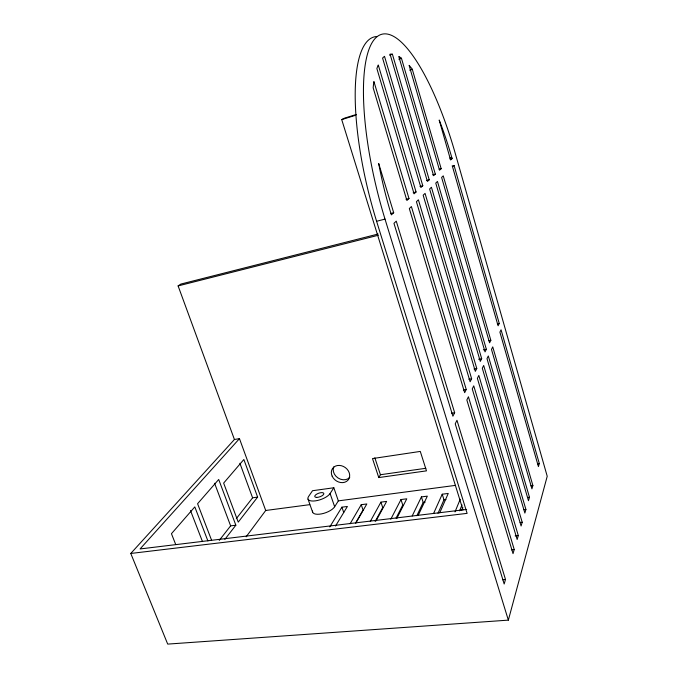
<?xml version="1.0" encoding="UTF-8"?>
<svg xmlns="http://www.w3.org/2000/svg" width="678" height="678" viewBox="0 0 678 678"><rect width="100%" height="100%" fill="white"/><g stroke="black" fill="none" stroke-linecap="round" stroke-linejoin="round"><path stroke-width="1.02" d="M508.347 620.133L547.222 476.27L455.48 154.152A151.652 42.578 76 0 0 376.095 37.527A151.652 42.578 76 0 0 385.011 219.104L508.347 620.133L167.703 644.1L130.778 553.46L234.427 439.497L239.461 438.641L265.708 510.483L246.156 536.79M505.491 579.478L504.169 583.995L455.226 423.843L456.964 420.284L505.491 579.478L502.559 579.732M514.229 549.527L513.026 553.629L466.854 399.986L468.422 396.766L514.229 549.527L511.415 549.807M518.297 535.569L517.153 539.493L472.252 388.909L473.744 385.841L518.297 535.569L515.153 535.908M522.187 522.23L521.094 525.984L477.388 378.358L478.821 375.417L522.187 522.23L520.136 522.467M525.908 509.475L524.865 513.06L482.312 368.264L483.677 365.459L525.908 509.475L523.899 509.712M529.467 497.262L528.467 500.695L486.999 358.637L488.304 355.958L529.467 497.262L527.501 497.499M532.883 485.55L531.925 488.846L491.491 349.424L492.736 346.856L532.883 485.55L530.95 485.804M539.307 463.54L538.417 466.583L499.906 332.144L501.059 329.788L539.307 463.54L537.442 463.794M461.659 510.339L462.845 507.398M459.599 510.831L461.989 504.949M454.997 511.898L460.218 499.262M439.742 512.797L448.243 493.448L442.225 494.22L433.547 513.543M438.005 513.305L443.98 499.788L442.225 494.22M418.275 515.212L427.318 496.152L421.411 496.915L412.199 515.941M416.834 515.738L423.174 502.423L421.411 496.915M454.65 412.707L452.904 416.216L393.96 223.342L396.257 221.138L454.65 412.707L451.65 413.207M466.252 389.511L464.659 392.689L409.317 208.544L411.393 206.553L466.252 389.511L463.371 390.011M471.634 378.739L470.117 381.765L416.428 201.705L418.385 199.807L471.634 378.739L468.82 379.239M476.77 368.468L475.32 371.366L423.165 195.205L425.055 193.391L476.77 368.468L474.015 368.968M481.677 358.645L480.295 361.408L429.623 188.993L431.42 187.255L481.677 358.645L478.592 359.221M486.355 349.28L485.041 351.907L435.759 183.077L437.463 181.441L486.355 349.28L483.338 349.848M490.838 340.305L489.575 342.831L441.615 177.433L443.243 175.865L490.838 340.305L488.863 340.687M499.254 323.482L498.093 325.796L452.565 166.881L454.057 165.449L499.254 323.482L497.347 323.864M396.749 518.526L406.775 498.805L400.978 499.55L390.782 519.238M396.071 518.119L402.757 505.008L400.978 499.55M376.095 520.831L386.621 501.406L380.926 502.144L370.239 521.535M375.146 521.501L382.723 507.542L380.926 502.144M355.84 523.102L366.823 503.957L361.238 504.686L350.094 523.789M355.67 522.865L363.044 510.034L361.238 504.686M378.773 477.575L372.493 458.582L420.292 451.421L426.47 470.863L378.773 477.575L380.426 474.727L374.841 457.811M335.525 526.026L347.39 506.474L341.907 507.178L329.788 526.908M312.55 511.017A11.958 4.873 -19.5 0 0 321.499 513.89A11.958 4.873 -19.5 0 0 334.661 506.746L338.347 500.873L455.608 485.355M333.839 487.762L312.524 490.719L308.6 496.457A12.001 4.729 -19.5 0 0 315.423 500.856A12.001 4.729 -19.5 0 0 330.084 493.525L333.839 487.762L338.347 500.873M224.833 539.417L235.851 525.204L218.706 479.482L197.578 503.72L211.595 540.264M257.623 497.11L238.249 522.111L223.647 483.092L243.86 459.506L257.623 497.11L252.597 497.813L236.308 518.619M219.231 540.425L230.63 525.865L235.851 525.204M239.461 438.641L140.066 548.951L466.65 509.441M393.689 212.722L391.367 214.875L390.977 213.604A131.125 36.731 76 0 1 378.79 164.042L378.697 163.542L393.689 212.722L390.952 213.443M408.987 198.535L406.893 200.476L373.163 87.818A131.125 36.731 76 0 1 373.909 81.538L408.987 198.535L406.046 199.324M416.063 191.984L414.072 193.823L376.875 68.563A131.125 36.731 76 0 1 378.265 64.969L416.063 191.984L413.182 192.755M422.792 185.738L420.885 187.509L382.578 58.096A131.125 36.731 76 0 1 384.511 56.342L422.792 185.738L419.979 186.501M429.225 179.78L427.411 181.458L390.053 54.164A131.125 36.731 76 0 1 392.401 54.206L429.225 179.78L426.462 180.526M435.327 174.119L433.606 175.712L398.808 56.486A131.125 36.731 76 0 1 401.418 58.189L435.327 174.119L432.623 174.865M441.166 168.703L439.522 170.229L409.114 65.368A131.125 36.731 76 0 1 412.249 69.139L441.166 168.703L439.149 169.263M452.09 158.576L450.59 159.974L439.191 120.04A131.125 36.731 76 0 1 451.794 157.542L452.09 158.576L450.15 159.118M234.427 439.497L178.111 285.921L180.806 284.082L378.095 234.037M462.989 509.864L341.72 119.599L344.382 118.201L356.391 114.446M389.604 55.138L392.401 54.206M398.85 59.223L401.588 58.308M409.724 70.215L412.402 69.342M341.72 119.599L355.823 115.201M449.853 158.084L451.794 157.542M452.116 165.983L454.057 165.449M130.778 553.46L467.117 513.365L376.604 221.282L385.011 219.104M178.111 285.921L378.332 235.249M380.426 474.727L425.835 468.286M265.708 510.483L309.736 504.661M423.174 502.423L425.14 502.169M443.98 499.788L445.98 499.533M175.653 544.366L171.449 533.696L194.806 506.898L207.892 540.925M190.493 510.559L202.468 541.578M214.587 483.245L230.63 525.865M239.902 463.269L252.597 497.813M308.032 499.169L312.668 512.314M330.084 493.525L334.661 506.746M341.907 507.178L343.729 512.475M376.604 221.282A151.126 43.468 75.9 0 1 355.221 91.903L355.238 90.784A151.126 43.468 75.9 0 1 376.663 36.519M349.755 477.371A9.645 8.009 34.9 0 1 338.051 477.998A9.645 8.009 34.9 0 1 333.762 466.922M316.685 497.398A4.797 1.89 -19.5 0 0 323.847 493.838A4.797 1.89 -19.5 0 0 317.346 493.779A4.797 1.89 -19.5 0 0 316.685 497.398M332.144 476.142A9.695 8.034 35 0 0 347.967 480.202A9.695 8.034 35 0 0 341.432 465.735A9.695 8.034 35 0 0 332.144 476.142"/></g></svg>
